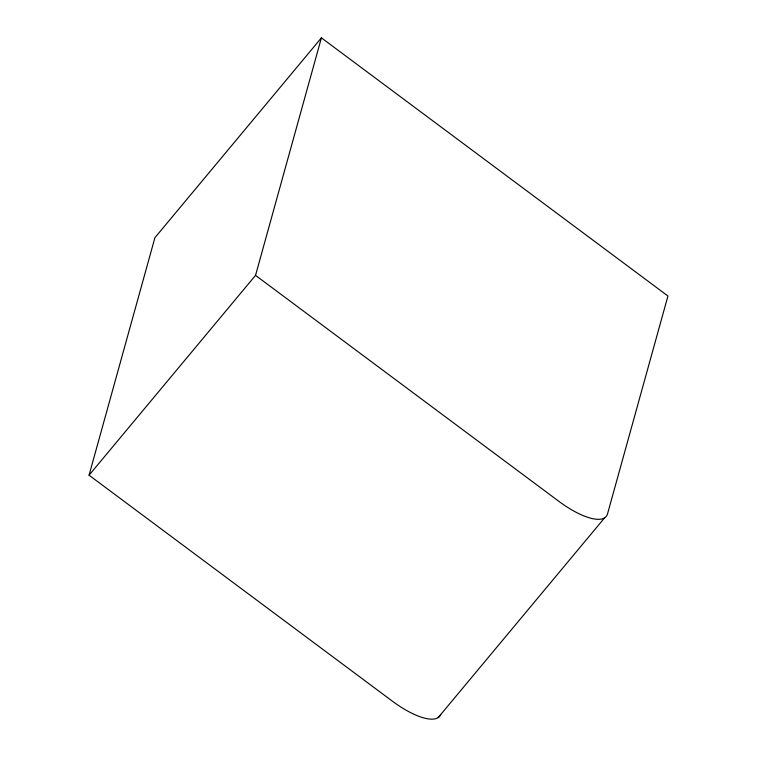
<?xml version="1.0" encoding="UTF-8"?>
<svg xmlns="http://www.w3.org/2000/svg" width="757" height="757" viewBox="0 0 757 757"><rect width="100%" height="100%" fill="white"/><g stroke="black" fill="none" stroke-linecap="round" stroke-linejoin="round"><path stroke-width="1.14" d="M440.735 714.561A54.599 18.953 39.8 0 1 392.277 701.096L89.052 475.207L154.92 237.689L321.403 37.85L667.948 296.015L607.568 513.738A54.599 18.953 39.8 0 1 558.761 501.257L255.535 275.368L321.403 37.85M89.052 475.207L255.535 275.368M438.189 717.598L604.673 517.76"/></g></svg>
